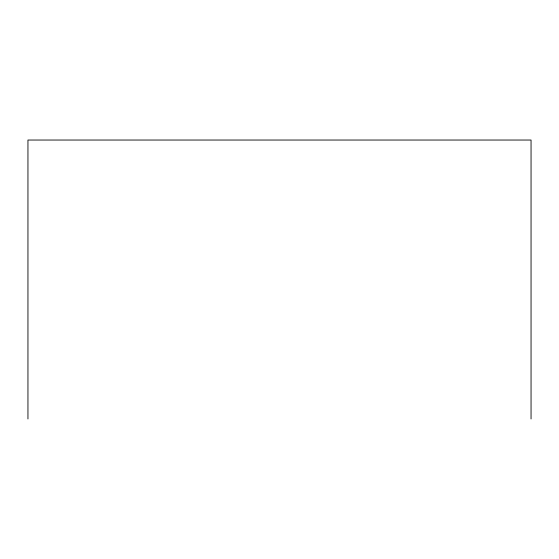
<?xml version="1.0" encoding="UTF-8"?>
<svg xmlns="http://www.w3.org/2000/svg" width="559" height="559" viewBox="0 0 559 559"><rect width="100%" height="100%" fill="white"/><g stroke="black" fill="none" stroke-linecap="round" stroke-linejoin="round"><path stroke-width="0.84" d="M531.05 418.964L531.05 140.036L27.95 140.036L27.95 418.964"/></g></svg>
